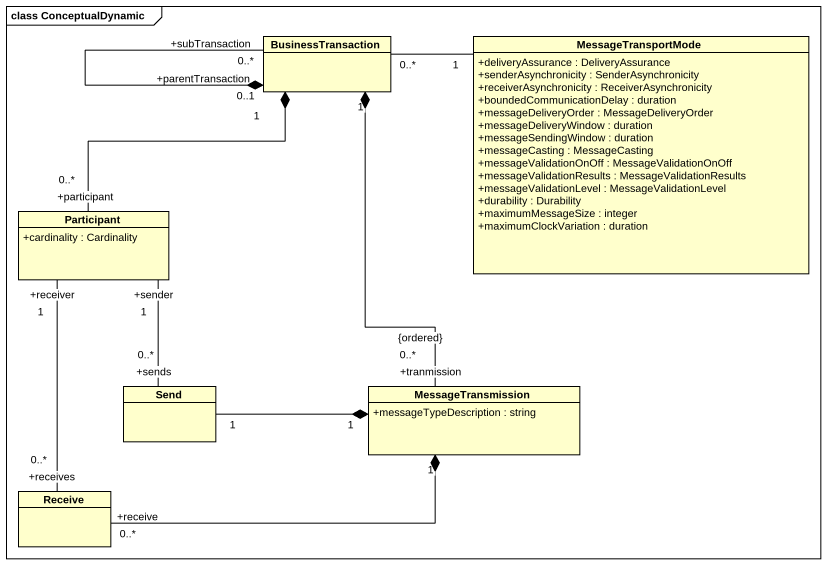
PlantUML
@startuml
mainframe class ConceptualDynamic
hide circle
hide empty members
skinparam classAttributeIconSize 0
class BusinessTransaction #FFFFCC
class MessageTransportMode #FFFFCC {
  +deliveryAssurance : DeliveryAssurance
  +senderAsynchronicity : SenderAsynchronicity
  +receiverAsynchronicity : ReceiverAsynchronicity
  +boundedCommunicationDelay : duration
  +messageDeliveryOrder : MessageDeliveryOrder
  +messageDeliveryWindow : duration
  +messageSendingWindow : duration
  +messageCasting : MessageCasting
  +messageValidationOnOff : MessageValidationOnOff
  +messageValidationResults : MessageValidationResults
  +messageValidationLevel : MessageValidationLevel
  +durability : Durability
  +maximumMessageSize : integer
  +maximumClockVariation : duration
}
class "Participant" as Participant_ #FFFFCC {
  +cardinality : Cardinality
}
class Send #FFFFCC
class MessageTransmission #FFFFCC {
  +messageTypeDescription : string
}
class Receive #FFFFCC
BusinessTransaction "+parentTransaction\n0..1" *-- "+subTransaction\n0..*" BusinessTransaction
BusinessTransaction "0..*" -right- "1" MessageTransportMode
BusinessTransaction "1" *-- "+participant\n0..*" Participant_
BusinessTransaction "1" *-- "+tranmission\n0..*\n{ordered}" MessageTransmission
Send "+sends\n0..*" -up- "+sender\n1" Participant_
Send "1" -right-* "1" MessageTransmission
Receive "+receives\n0..*" -up- "+receiver\n1" Participant_
Receive "+receive\n0..*" -right-* "1" MessageTransmission
@enduml
